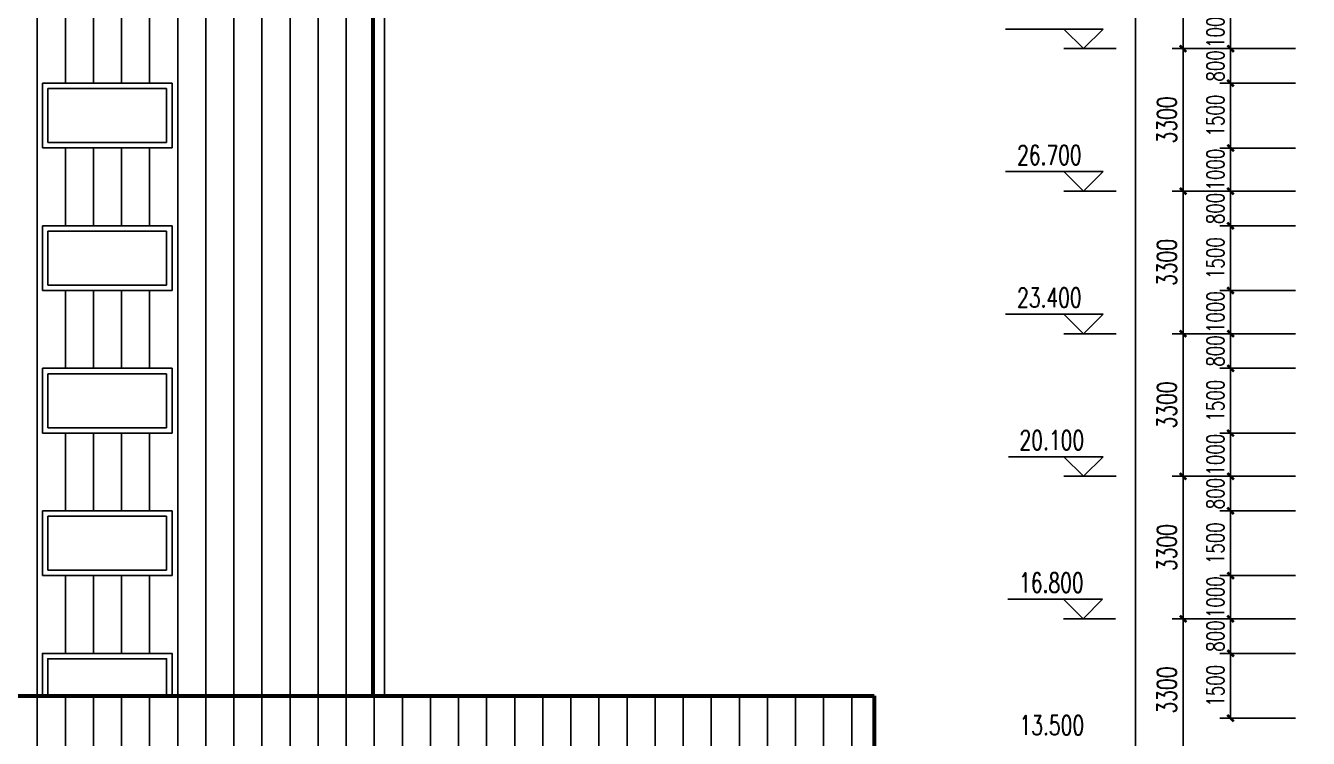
# Model space of a CAD drawing. Extents: x -1 to 1050000, y -900000 to 0.
# Drawn here: x 490481 to 520169, y -131368 to -114868 of the extents above; entities that cross this region are included whole.
import ezdxf

# ---------------------------------------------------------------- set-up
doc = ezdxf.new("R2010")
doc.units = 0
doc.header["$LTSCALE"] = 1000
doc.header["$MEASUREMENT"] = 0
for name, color, linetype in [('3T_GLASS', 5, 'Continuous'), ('DIM_ELEV', 3, 'Continuous'), ('E_CURTWALL', 71, 'Continuous'), ('E_LINE', 7, 'Continuous'), ('E_WINDOW', 4, 'Continuous'), ('PUB_DIM', 3, 'Continuous'), ('PUB_TEXT', 7, 'Continuous')]:
    doc.layers.add(name, color=color, linetype=linetype)
doc.layers.add('outline', color=10, linetype='Continuous', lineweight=60)
doc.styles.add('_TCH_DIM', font='SIMPLEX', dxfattribs={"bigfont": 'GBCBIG'})
doc.styles.add('_TCH_DIM_T3', font='SIMPLEX', dxfattribs={"width": 0.705882, "bigfont": 'GBCBIG'})
doc.dimstyles.new('_TCH_ARCH&&100', dxfattribs={"dimtxt": 297.5, "dimasz": 100, "dimexe": 250, "dimexo": 300, "dimgap": 126.25, "dimtad": 1, "dimdec": 0, "dimzin": 0, "dimdsep": 46, "dimtxsty": '_TCH_DIM_T3', "dimblk": 'ARCHTICK', "dimcen": 0.09, "dimclrt": 7, "dimazin": 2, "dimtfac": 1, "dimtdec": 0, "dimtix": 1, "dimtmove": 2, "dimatfit": 3, "dimfxl": 1, "dimtolj": 1, "dimtzin": 0, "dimarcsym": 0})
pattern_1 = [(90, (0, 0), (-650, 4e-14), [])]

# ---------------------------------------------------------------- blocks, each defined once
blk = doc.blocks.new('$EWDLib$00000533')
for p, q in [((0, 600), (1200, 600)), ((0, 0), (0, 600)), ((1200, 600), (1200, 0)), ((50, 550), (1150, 550)), ((50, 50), (50, 550)), ((1150, 550), (1150, 50)), ((1200, 0), (0, 0)), ((1150, 50), (50, 50))]:
    blk.add_line(p, q)
blk = doc.blocks.new('_ArchTick')
at = {"color": 0, "linetype": 'ByBlock', "const_width": 0.4}
blk.add_lwpolyline([(-0.5, -0.5), (0.5, 0.5)], dxfattribs=at)
blk = doc.blocks.new('*D514')
at = {"layer": 'Defpoints', "color": 0, "transparency": 16777216}
for p in [(518369, -129401), (520169, -129401), (520169, -130901)]:
    blk.add_point(p, dxfattribs=at)
at = {"layer": 'PUB_DIM', "color": 0, "lineweight": -2, "transparency": 16777216}
for p, q in [((519869, -129401), (518119, -129401)), ((519869, -130901), (518119, -130901))]:
    blk.add_line(p, q, dxfattribs=at)
at = {"layer": 'PUB_DIM', "color": 0, "transparency": 16777216}
blk.add_line((518369, -130901), (518369, -129401), dxfattribs=at)
at = {"layer": 'PUB_DIM', "color": 0, "transparency": 16777216, "xscale": 150, "yscale": 150, "zscale": 150}
for p, rotation in [((518369, -129401), 90), ((518369, -130901), 270)]:
    blk.add_blockref('_ArchTick', p, dxfattribs=dict(at, rotation=rotation))
at = {"layer": 'PUB_DIM', "color": 7, "transparency": 16777216, "insert": (518019, -130151), "char_height": 400, "attachment_point": 5, "rotation": 90, "style": '_TCH_DIM_T3'}
blk.add_mtext('\\A1;1500', dxfattribs=at)
blk = doc.blocks.new('*D503')
at = {"layer": 'Defpoints', "color": 0, "transparency": 16777216}
for p in [(518369, -128601), (520169, -128601), (520169, -129401)]:
    blk.add_point(p, dxfattribs=at)
at = {"layer": 'PUB_DIM', "color": 0, "transparency": 16777216}
for p, q in [((518369, -128601), (518369, -128451)), ((518369, -129401), (518369, -128601)), ((518369, -129401), (518369, -129551))]:
    blk.add_line(p, q, dxfattribs=at)
at = {"layer": 'PUB_DIM', "color": 0, "lineweight": -2, "transparency": 16777216}
for p, q in [((519869, -128601), (518119, -128601)), ((519869, -129401), (518119, -129401))]:
    blk.add_line(p, q, dxfattribs=at)
at = {"layer": 'PUB_DIM', "color": 0, "transparency": 16777216, "xscale": 150, "yscale": 150, "zscale": 150}
for p, rotation in [((518369, -128601), 270), ((518369, -129401), 90)]:
    blk.add_blockref('_ArchTick', p, dxfattribs=dict(at, rotation=rotation))
at = {"layer": 'PUB_DIM', "color": 7, "transparency": 16777216, "insert": (518019, -129001), "char_height": 400, "attachment_point": 5, "rotation": 90, "style": '_TCH_DIM_T3'}
blk.add_mtext('\\A1;800', dxfattribs=at)
blk = doc.blocks.new('*D504')
at = {"layer": 'Defpoints', "color": 0, "transparency": 16777216}
for p in [(518369, -127601), (520169, -127601), (520169, -128601)]:
    blk.add_point(p, dxfattribs=at)
at = {"layer": 'PUB_DIM', "color": 0, "lineweight": -2, "transparency": 16777216}
for p, q in [((519869, -127601), (518119, -127601)), ((519869, -128601), (518119, -128601))]:
    blk.add_line(p, q, dxfattribs=at)
at = {"layer": 'PUB_DIM', "color": 0, "transparency": 16777216}
for p, q in [((518369, -127601), (518369, -127451)), ((518369, -128601), (518369, -127601)), ((518369, -128601), (518369, -128751))]:
    blk.add_line(p, q, dxfattribs=at)
at = {"layer": 'PUB_DIM', "color": 0, "transparency": 16777216, "xscale": 150, "yscale": 150, "zscale": 150}
for p, rotation in [((518369, -127601), 270), ((518369, -128601), 90)]:
    blk.add_blockref('_ArchTick', p, dxfattribs=dict(at, rotation=rotation))
at = {"layer": 'PUB_DIM', "color": 7, "transparency": 16777216, "insert": (518019, -128101), "char_height": 400, "attachment_point": 5, "rotation": 90, "style": '_TCH_DIM_T3'}
blk.add_mtext('\\A1;1000', dxfattribs=at)
blk = doc.blocks.new('*D505')
at = {"layer": 'Defpoints', "color": 0, "transparency": 16777216}
for p in [(518369, -126101), (520169, -126101), (520169, -127601)]:
    blk.add_point(p, dxfattribs=at)
at = {"layer": 'PUB_DIM', "color": 0, "lineweight": -2, "transparency": 16777216}
for p, q in [((519869, -126101), (518119, -126101)), ((519869, -127601), (518119, -127601))]:
    blk.add_line(p, q, dxfattribs=at)
at = {"layer": 'PUB_DIM', "color": 0, "transparency": 16777216}
blk.add_line((518369, -127601), (518369, -126101), dxfattribs=at)
at = {"layer": 'PUB_DIM', "color": 0, "transparency": 16777216, "xscale": 150, "yscale": 150, "zscale": 150}
for p, rotation in [((518369, -126101), 90), ((518369, -127601), 270)]:
    blk.add_blockref('_ArchTick', p, dxfattribs=dict(at, rotation=rotation))
at = {"layer": 'PUB_DIM', "color": 7, "transparency": 16777216, "insert": (518019, -126851), "char_height": 400, "attachment_point": 5, "rotation": 90, "style": '_TCH_DIM_T3'}
blk.add_mtext('\\A1;1500', dxfattribs=at)
blk = doc.blocks.new('*D506')
at = {"layer": 'Defpoints', "color": 0, "transparency": 16777216}
for p in [(518369, -125301), (520169, -125301), (520169, -126101)]:
    blk.add_point(p, dxfattribs=at)
at = {"layer": 'PUB_DIM', "color": 0, "transparency": 16777216}
for p, q in [((518369, -125301), (518369, -125151)), ((518369, -126101), (518369, -125301)), ((518369, -126101), (518369, -126251))]:
    blk.add_line(p, q, dxfattribs=at)
at = {"layer": 'PUB_DIM', "color": 0, "lineweight": -2, "transparency": 16777216}
for p, q in [((519869, -125301), (518119, -125301)), ((519869, -126101), (518119, -126101))]:
    blk.add_line(p, q, dxfattribs=at)
at = {"layer": 'PUB_DIM', "color": 0, "transparency": 16777216, "xscale": 150, "yscale": 150, "zscale": 150}
for p, rotation in [((518369, -125301), 270), ((518369, -126101), 90)]:
    blk.add_blockref('_ArchTick', p, dxfattribs=dict(at, rotation=rotation))
at = {"layer": 'PUB_DIM', "color": 7, "transparency": 16777216, "insert": (518019, -125701), "char_height": 400, "attachment_point": 5, "rotation": 90, "style": '_TCH_DIM_T3'}
blk.add_mtext('\\A1;800', dxfattribs=at)
blk = doc.blocks.new('*D507')
at = {"layer": 'Defpoints', "color": 0, "transparency": 16777216}
for p in [(518369, -124301), (520169, -124301), (520169, -125301)]:
    blk.add_point(p, dxfattribs=at)
at = {"layer": 'PUB_DIM', "color": 0, "lineweight": -2, "transparency": 16777216}
for p, q in [((519869, -124301), (518119, -124301)), ((519869, -125301), (518119, -125301))]:
    blk.add_line(p, q, dxfattribs=at)
at = {"layer": 'PUB_DIM', "color": 0, "transparency": 16777216}
for p, q in [((518369, -124301), (518369, -124151)), ((518369, -125301), (518369, -124301)), ((518369, -125301), (518369, -125451))]:
    blk.add_line(p, q, dxfattribs=at)
at = {"layer": 'PUB_DIM', "color": 0, "transparency": 16777216, "xscale": 150, "yscale": 150, "zscale": 150}
for p, rotation in [((518369, -124301), 270), ((518369, -125301), 90)]:
    blk.add_blockref('_ArchTick', p, dxfattribs=dict(at, rotation=rotation))
at = {"layer": 'PUB_DIM', "color": 7, "transparency": 16777216, "insert": (518019, -124801), "char_height": 400, "attachment_point": 5, "rotation": 90, "style": '_TCH_DIM_T3'}
blk.add_mtext('\\A1;1000', dxfattribs=at)
blk = doc.blocks.new('*D508')
at = {"layer": 'Defpoints', "color": 0, "transparency": 16777216}
for p in [(518369, -122801), (520169, -122801), (520169, -124301)]:
    blk.add_point(p, dxfattribs=at)
at = {"layer": 'PUB_DIM', "color": 0, "lineweight": -2, "transparency": 16777216}
for p, q in [((519869, -122801), (518119, -122801)), ((519869, -124301), (518119, -124301))]:
    blk.add_line(p, q, dxfattribs=at)
at = {"layer": 'PUB_DIM', "color": 0, "transparency": 16777216}
blk.add_line((518369, -124301), (518369, -122801), dxfattribs=at)
at = {"layer": 'PUB_DIM', "color": 0, "transparency": 16777216, "xscale": 150, "yscale": 150, "zscale": 150}
for p, rotation in [((518369, -122801), 90), ((518369, -124301), 270)]:
    blk.add_blockref('_ArchTick', p, dxfattribs=dict(at, rotation=rotation))
at = {"layer": 'PUB_DIM', "color": 7, "transparency": 16777216, "insert": (518019, -123551), "char_height": 400, "attachment_point": 5, "rotation": 90, "style": '_TCH_DIM_T3'}
blk.add_mtext('\\A1;1500', dxfattribs=at)
blk = doc.blocks.new('*D509')
at = {"layer": 'Defpoints', "color": 0, "transparency": 16777216}
for p in [(518369, -122001), (520169, -122001), (520169, -122801)]:
    blk.add_point(p, dxfattribs=at)
at = {"layer": 'PUB_DIM', "color": 0, "lineweight": -2, "transparency": 16777216}
for p, q in [((519869, -122001), (518119, -122001)), ((519869, -122801), (518119, -122801))]:
    blk.add_line(p, q, dxfattribs=at)
at = {"layer": 'PUB_DIM', "color": 0, "transparency": 16777216}
for p, q in [((518369, -122001), (518369, -121851)), ((518369, -122801), (518369, -122001)), ((518369, -122801), (518369, -122951))]:
    blk.add_line(p, q, dxfattribs=at)
at = {"layer": 'PUB_DIM', "color": 0, "transparency": 16777216, "xscale": 150, "yscale": 150, "zscale": 150}
for p, rotation in [((518369, -122001), 270), ((518369, -122801), 90)]:
    blk.add_blockref('_ArchTick', p, dxfattribs=dict(at, rotation=rotation))
at = {"layer": 'PUB_DIM', "color": 7, "transparency": 16777216, "insert": (518019, -122401), "char_height": 400, "attachment_point": 5, "rotation": 90, "style": '_TCH_DIM_T3'}
blk.add_mtext('\\A1;800', dxfattribs=at)
blk = doc.blocks.new('*D510')
at = {"layer": 'Defpoints', "color": 0, "transparency": 16777216}
for p in [(518369, -121001), (520169, -121001), (520169, -122001)]:
    blk.add_point(p, dxfattribs=at)
at = {"layer": 'PUB_DIM', "color": 0, "lineweight": -2, "transparency": 16777216}
for p, q in [((519869, -121001), (518119, -121001)), ((519869, -122001), (518119, -122001))]:
    blk.add_line(p, q, dxfattribs=at)
at = {"layer": 'PUB_DIM', "color": 0, "transparency": 16777216}
for p, q in [((518369, -121001), (518369, -120851)), ((518369, -122001), (518369, -121001)), ((518369, -122001), (518369, -122151))]:
    blk.add_line(p, q, dxfattribs=at)
at = {"layer": 'PUB_DIM', "color": 0, "transparency": 16777216, "xscale": 150, "yscale": 150, "zscale": 150}
for p, rotation in [((518369, -121001), 270), ((518369, -122001), 90)]:
    blk.add_blockref('_ArchTick', p, dxfattribs=dict(at, rotation=rotation))
at = {"layer": 'PUB_DIM', "color": 7, "transparency": 16777216, "insert": (518019, -121501), "char_height": 400, "attachment_point": 5, "rotation": 90, "style": '_TCH_DIM_T3'}
blk.add_mtext('\\A1;1000', dxfattribs=at)
blk = doc.blocks.new('*D559')
at = {"layer": 'Defpoints', "color": 0, "transparency": 16777216}
for p in [(518369, -119501), (520169, -119501), (520169, -121001)]:
    blk.add_point(p, dxfattribs=at)
at = {"layer": 'PUB_DIM', "color": 0, "lineweight": -2, "transparency": 16777216}
for p, q in [((519869, -119501), (518119, -119501)), ((519869, -121001), (518119, -121001))]:
    blk.add_line(p, q, dxfattribs=at)
at = {"layer": 'PUB_DIM', "color": 0, "transparency": 16777216}
blk.add_line((518369, -121001), (518369, -119501), dxfattribs=at)
at = {"layer": 'PUB_DIM', "color": 0, "transparency": 16777216, "xscale": 150, "yscale": 150, "zscale": 150}
for p, rotation in [((518369, -119501), 90), ((518369, -121001), 270)]:
    blk.add_blockref('_ArchTick', p, dxfattribs=dict(at, rotation=rotation))
at = {"layer": 'PUB_DIM', "color": 7, "transparency": 16777216, "insert": (518019, -120251), "char_height": 400, "attachment_point": 5, "rotation": 90, "style": '_TCH_DIM_T3'}
blk.add_mtext('\\A1;1500', dxfattribs=at)
blk = doc.blocks.new('*D560')
at = {"layer": 'Defpoints', "color": 0, "transparency": 16777216}
for p in [(518369, -118701), (520169, -118701), (520169, -119501)]:
    blk.add_point(p, dxfattribs=at)
at = {"layer": 'PUB_DIM', "color": 0, "lineweight": -2, "transparency": 16777216}
for p, q in [((519869, -118701), (518119, -118701)), ((519869, -119501), (518119, -119501))]:
    blk.add_line(p, q, dxfattribs=at)
at = {"layer": 'PUB_DIM', "color": 0, "transparency": 16777216}
for p, q in [((518369, -118701), (518369, -118551)), ((518369, -119501), (518369, -118701)), ((518369, -119501), (518369, -119651))]:
    blk.add_line(p, q, dxfattribs=at)
at = {"layer": 'PUB_DIM', "color": 0, "transparency": 16777216, "xscale": 150, "yscale": 150, "zscale": 150}
for p, rotation in [((518369, -118701), 270), ((518369, -119501), 90)]:
    blk.add_blockref('_ArchTick', p, dxfattribs=dict(at, rotation=rotation))
at = {"layer": 'PUB_DIM', "color": 7, "transparency": 16777216, "insert": (518019, -119101), "char_height": 400, "attachment_point": 5, "rotation": 90, "style": '_TCH_DIM_T3'}
blk.add_mtext('\\A1;800', dxfattribs=at)
blk = doc.blocks.new('*D561')
at = {"layer": 'Defpoints', "color": 0, "transparency": 16777216}
for p in [(518369, -117701), (520169, -117701), (520169, -118701)]:
    blk.add_point(p, dxfattribs=at)
at = {"layer": 'PUB_DIM', "color": 0, "transparency": 16777216}
for p, q in [((518369, -117701), (518369, -117551)), ((518369, -118701), (518369, -117701)), ((518369, -118701), (518369, -118851))]:
    blk.add_line(p, q, dxfattribs=at)
at = {"layer": 'PUB_DIM', "color": 0, "lineweight": -2, "transparency": 16777216}
for p, q in [((519869, -117701), (518119, -117701)), ((519869, -118701), (518119, -118701))]:
    blk.add_line(p, q, dxfattribs=at)
at = {"layer": 'PUB_DIM', "color": 0, "transparency": 16777216, "xscale": 150, "yscale": 150, "zscale": 150}
for p, rotation in [((518369, -117701), 270), ((518369, -118701), 90)]:
    blk.add_blockref('_ArchTick', p, dxfattribs=dict(at, rotation=rotation))
at = {"layer": 'PUB_DIM', "color": 7, "transparency": 16777216, "insert": (518019, -118201), "char_height": 400, "attachment_point": 5, "rotation": 90, "style": '_TCH_DIM_T3'}
blk.add_mtext('\\A1;1000', dxfattribs=at)
blk = doc.blocks.new('*D562')
at = {"layer": 'Defpoints', "color": 0, "transparency": 16777216}
for p in [(518369, -116201), (520169, -116201), (520169, -117701)]:
    blk.add_point(p, dxfattribs=at)
at = {"layer": 'PUB_DIM', "color": 0, "lineweight": -2, "transparency": 16777216}
for p, q in [((519869, -116201), (518119, -116201)), ((519869, -117701), (518119, -117701))]:
    blk.add_line(p, q, dxfattribs=at)
at = {"layer": 'PUB_DIM', "color": 0, "transparency": 16777216}
blk.add_line((518369, -117701), (518369, -116201), dxfattribs=at)
at = {"layer": 'PUB_DIM', "color": 0, "transparency": 16777216, "xscale": 150, "yscale": 150, "zscale": 150}
for p, rotation in [((518369, -116201), 90), ((518369, -117701), 270)]:
    blk.add_blockref('_ArchTick', p, dxfattribs=dict(at, rotation=rotation))
at = {"layer": 'PUB_DIM', "color": 7, "transparency": 16777216, "insert": (518019, -116951), "char_height": 400, "attachment_point": 5, "rotation": 90, "style": '_TCH_DIM_T3'}
blk.add_mtext('\\A1;1500', dxfattribs=at)
blk = doc.blocks.new('*D563')
at = {"layer": 'Defpoints', "color": 0, "transparency": 16777216}
for p in [(518369, -115401), (520169, -115401), (520169, -116201)]:
    blk.add_point(p, dxfattribs=at)
at = {"layer": 'PUB_DIM', "color": 0, "lineweight": -2, "transparency": 16777216}
for p, q in [((519869, -115401), (518119, -115401)), ((519869, -116201), (518119, -116201))]:
    blk.add_line(p, q, dxfattribs=at)
at = {"layer": 'PUB_DIM', "color": 0, "transparency": 16777216}
for p, q in [((518369, -115401), (518369, -115251)), ((518369, -116201), (518369, -115401)), ((518369, -116201), (518369, -116351))]:
    blk.add_line(p, q, dxfattribs=at)
at = {"layer": 'PUB_DIM', "color": 0, "transparency": 16777216, "xscale": 150, "yscale": 150, "zscale": 150}
for p, rotation in [((518369, -115401), 270), ((518369, -116201), 90)]:
    blk.add_blockref('_ArchTick', p, dxfattribs=dict(at, rotation=rotation))
at = {"layer": 'PUB_DIM', "color": 7, "transparency": 16777216, "insert": (518019, -115801), "char_height": 400, "attachment_point": 5, "rotation": 90, "style": '_TCH_DIM_T3'}
blk.add_mtext('\\A1;800', dxfattribs=at)
blk = doc.blocks.new('*D564')
at = {"layer": 'Defpoints', "color": 0, "transparency": 16777216}
for p in [(518369, -114401), (520169, -114401), (520169, -115401)]:
    blk.add_point(p, dxfattribs=at)
at = {"layer": 'PUB_DIM', "color": 0, "transparency": 16777216}
for p, q in [((518369, -114401), (518369, -114251)), ((518369, -115401), (518369, -114401)), ((518369, -115401), (518369, -115551))]:
    blk.add_line(p, q, dxfattribs=at)
at = {"layer": 'PUB_DIM', "color": 0, "lineweight": -2, "transparency": 16777216}
for p, q in [((519869, -114401), (518119, -114401)), ((519869, -115401), (518119, -115401))]:
    blk.add_line(p, q, dxfattribs=at)
at = {"layer": 'PUB_DIM', "color": 0, "transparency": 16777216, "xscale": 150, "yscale": 150, "zscale": 150}
for p, rotation in [((518369, -114401), 270), ((518369, -115401), 90)]:
    blk.add_blockref('_ArchTick', p, dxfattribs=dict(at, rotation=rotation))
at = {"layer": 'PUB_DIM', "color": 7, "transparency": 16777216, "insert": (518019, -114901), "char_height": 400, "attachment_point": 5, "rotation": 90, "style": '_TCH_DIM_T3'}
blk.add_mtext('\\A1;1000', dxfattribs=at)
blk = doc.blocks.new('*D526')
at = {"layer": 'Defpoints', "color": 0, "transparency": 16777216}
for p in [(517269, -112101), (519769, -112101), (519769, -115401)]:
    blk.add_point(p, dxfattribs=at)
at = {"layer": 'PUB_DIM', "color": 0, "lineweight": -2, "transparency": 16777216}
for p, q in [((519469, -112101), (517019, -112101)), ((519469, -115401), (517019, -115401))]:
    blk.add_line(p, q, dxfattribs=at)
at = {"layer": 'PUB_DIM', "color": 0, "transparency": 16777216}
blk.add_line((517269, -115401), (517269, -112101), dxfattribs=at)
at = {"layer": 'PUB_DIM', "color": 0, "transparency": 16777216, "xscale": 150, "yscale": 150, "zscale": 150}
for p, rotation in [((517269, -112101), 90), ((517269, -115401), 270)]:
    blk.add_blockref('_ArchTick', p, dxfattribs=dict(at, rotation=rotation))
at = {"layer": 'PUB_DIM', "color": 7, "transparency": 16777216, "insert": (516894, -113751), "char_height": 450, "attachment_point": 5, "rotation": 90, "style": '_TCH_DIM_T3'}
blk.add_mtext('\\A1;3300', dxfattribs=at)
blk = doc.blocks.new('*D527')
at = {"layer": 'Defpoints', "color": 0, "transparency": 16777216}
for p in [(517269, -115401), (519769, -115401), (519769, -118701)]:
    blk.add_point(p, dxfattribs=at)
at = {"layer": 'PUB_DIM', "color": 0, "lineweight": -2, "transparency": 16777216}
for p, q in [((519469, -115401), (517019, -115401)), ((519469, -118701), (517019, -118701))]:
    blk.add_line(p, q, dxfattribs=at)
at = {"layer": 'PUB_DIM', "color": 0, "transparency": 16777216}
blk.add_line((517269, -118701), (517269, -115401), dxfattribs=at)
at = {"layer": 'PUB_DIM', "color": 0, "transparency": 16777216, "xscale": 150, "yscale": 150, "zscale": 150}
for p, rotation in [((517269, -115401), 90), ((517269, -118701), 270)]:
    blk.add_blockref('_ArchTick', p, dxfattribs=dict(at, rotation=rotation))
at = {"layer": 'PUB_DIM', "color": 7, "transparency": 16777216, "insert": (516894, -117051), "char_height": 450, "attachment_point": 5, "rotation": 90, "style": '_TCH_DIM_T3'}
blk.add_mtext('\\A1;3300', dxfattribs=at)
blk = doc.blocks.new('*D528')
at = {"layer": 'Defpoints', "color": 0, "transparency": 16777216}
for p in [(517269, -118701), (519769, -118701), (519769, -122001)]:
    blk.add_point(p, dxfattribs=at)
at = {"layer": 'PUB_DIM', "color": 0, "lineweight": -2, "transparency": 16777216}
for p, q in [((519469, -118701), (517019, -118701)), ((519469, -122001), (517019, -122001))]:
    blk.add_line(p, q, dxfattribs=at)
at = {"layer": 'PUB_DIM', "color": 0, "transparency": 16777216}
blk.add_line((517269, -122001), (517269, -118701), dxfattribs=at)
at = {"layer": 'PUB_DIM', "color": 0, "transparency": 16777216, "xscale": 150, "yscale": 150, "zscale": 150}
for p, rotation in [((517269, -118701), 90), ((517269, -122001), 270)]:
    blk.add_blockref('_ArchTick', p, dxfattribs=dict(at, rotation=rotation))
at = {"layer": 'PUB_DIM', "color": 7, "transparency": 16777216, "insert": (516894, -120351), "char_height": 450, "attachment_point": 5, "rotation": 90, "style": '_TCH_DIM_T3'}
blk.add_mtext('\\A1;3300', dxfattribs=at)
blk = doc.blocks.new('*D529')
at = {"layer": 'Defpoints', "color": 0, "transparency": 16777216}
for p in [(517269, -122001), (519769, -122001), (519769, -125301)]:
    blk.add_point(p, dxfattribs=at)
at = {"layer": 'PUB_DIM', "color": 0, "lineweight": -2, "transparency": 16777216}
for p, q in [((519469, -122001), (517019, -122001)), ((519469, -125301), (517019, -125301))]:
    blk.add_line(p, q, dxfattribs=at)
at = {"layer": 'PUB_DIM', "color": 0, "transparency": 16777216}
blk.add_line((517269, -125301), (517269, -122001), dxfattribs=at)
at = {"layer": 'PUB_DIM', "color": 0, "transparency": 16777216, "xscale": 150, "yscale": 150, "zscale": 150}
for p, rotation in [((517269, -122001), 90), ((517269, -125301), 270)]:
    blk.add_blockref('_ArchTick', p, dxfattribs=dict(at, rotation=rotation))
at = {"layer": 'PUB_DIM', "color": 7, "transparency": 16777216, "insert": (516894, -123651), "char_height": 450, "attachment_point": 5, "rotation": 90, "style": '_TCH_DIM_T3'}
blk.add_mtext('\\A1;3300', dxfattribs=at)
blk = doc.blocks.new('*D530')
at = {"layer": 'Defpoints', "color": 0, "transparency": 16777216}
for p in [(517269, -125301), (519769, -125301), (519769, -128601)]:
    blk.add_point(p, dxfattribs=at)
at = {"layer": 'PUB_DIM', "color": 0, "lineweight": -2, "transparency": 16777216}
for p, q in [((519469, -125301), (517019, -125301)), ((519469, -128601), (517019, -128601))]:
    blk.add_line(p, q, dxfattribs=at)
at = {"layer": 'PUB_DIM', "color": 0, "transparency": 16777216}
blk.add_line((517269, -128601), (517269, -125301), dxfattribs=at)
at = {"layer": 'PUB_DIM', "color": 0, "transparency": 16777216, "xscale": 150, "yscale": 150, "zscale": 150}
for p, rotation in [((517269, -125301), 90), ((517269, -128601), 270)]:
    blk.add_blockref('_ArchTick', p, dxfattribs=dict(at, rotation=rotation))
at = {"layer": 'PUB_DIM', "color": 7, "transparency": 16777216, "insert": (516894, -126951), "char_height": 450, "attachment_point": 5, "rotation": 90, "style": '_TCH_DIM_T3'}
blk.add_mtext('\\A1;3300', dxfattribs=at)
blk = doc.blocks.new('*D579')
at = {"layer": 'Defpoints', "color": 0, "transparency": 16777216}
for p in [(517269, -128601), (519769, -128601), (519769, -131901)]:
    blk.add_point(p, dxfattribs=at)
at = {"layer": 'PUB_DIM', "color": 0, "lineweight": -2, "transparency": 16777216}
for p, q in [((519469, -128601), (517019, -128601)), ((519469, -131901), (517019, -131901))]:
    blk.add_line(p, q, dxfattribs=at)
at = {"layer": 'PUB_DIM', "color": 0, "transparency": 16777216}
blk.add_line((517269, -131901), (517269, -128601), dxfattribs=at)
at = {"layer": 'PUB_DIM', "color": 0, "transparency": 16777216, "xscale": 150, "yscale": 150, "zscale": 150}
for p, rotation in [((517269, -128601), 90), ((517269, -131901), 270)]:
    blk.add_blockref('_ArchTick', p, dxfattribs=dict(at, rotation=rotation))
at = {"layer": 'PUB_DIM', "color": 7, "transparency": 16777216, "insert": (516894, -130251), "char_height": 450, "attachment_point": 5, "rotation": 90, "style": '_TCH_DIM_T3'}
blk.add_mtext('\\A1;3300', dxfattribs=at)
blk = doc.blocks.new('*D585')
at = {"layer": 'Defpoints', "color": 0, "transparency": 16777216}
for p in [(516169, -74601), (519369, -74601), (519369, -145851)]:
    blk.add_point(p, dxfattribs=at)
at = {"layer": 'PUB_DIM', "color": 0, "lineweight": -2, "transparency": 16777216}
for p, q in [((519069, -74601), (515919, -74601)), ((519069, -145851), (515919, -145851))]:
    blk.add_line(p, q, dxfattribs=at)
at = {"layer": 'PUB_DIM', "color": 0, "transparency": 16777216}
blk.add_line((516169, -145851), (516169, -74601), dxfattribs=at)
at = {"layer": 'PUB_DIM', "color": 0, "transparency": 16777216, "xscale": 150, "yscale": 150, "zscale": 150}
for p, rotation in [((516169, -74601), 90), ((516169, -145851), 270)]:
    blk.add_blockref('_ArchTick', p, dxfattribs=dict(at, rotation=rotation))
at = {"layer": 'PUB_DIM', "color": 7, "transparency": 16777216, "insert": (515794, -110226), "char_height": 450, "attachment_point": 5, "rotation": 90, "style": '_TCH_DIM_T3'}
blk.add_mtext('\\A1;71250', dxfattribs=at)

msp = doc.modelspace()

# ---------------------------------------------------------------- hatches: boundary and pattern name
at = {"layer": '3T_GLASS'}
h = msp.add_hatch(dxfattribs=at)
h.set_pattern_fill('_USER', color=5, scale=650, angle=90, pattern_type=0)
h.set_pattern_definition(pattern_1)
h.paths.add_polyline_path([(498518.13, -77580.85), (490093.13, -77580.85), (490093.13, -130380.85), (490868.13, -130380.85), (490868.13, -129400.85), (493868.13, -129400.85), (493868.13, -130380.85), (498518.13, -130380.85)])
h.paths.add_polyline_path([(493868.13, -88000.85), (490868.13, -88000.85), (490868.13, -86500.85), (493868.13, -86500.85)], flags=16)
h.paths.add_polyline_path([(493743.13, -87875.85), (490993.13, -87875.85), (490993.13, -86625.85), (493743.13, -86625.85)], flags=0)
h.paths.add_polyline_path([(493868.13, -89800.85), (493868.13, -91300.85), (490868.13, -91300.85), (490868.13, -89800.85)], flags=16)
h.paths.add_polyline_path([(493743.13, -89925.85), (493743.13, -91175.85), (490993.13, -91175.85), (490993.13, -89925.85)], flags=0)
h.paths.add_polyline_path([(493868.13, -84700.85), (490868.13, -84700.85), (490868.13, -83200.85), (493868.13, -83200.85)], flags=16)
h.paths.add_polyline_path([(493743.13, -84575.85), (490993.13, -84575.85), (490993.13, -83325.85), (493743.13, -83325.85)], flags=0)
h.paths.add_polyline_path([(493868.13, -93100.85), (493868.13, -94600.85), (490868.13, -94600.85), (490868.13, -93100.85)], flags=16)
h.paths.add_polyline_path([(493743.13, -93225.85), (493743.13, -94475.85), (490993.13, -94475.85), (490993.13, -93225.85)], flags=0)
h.paths.add_polyline_path([(493868.13, -81400.85), (490868.13, -81400.85), (490868.13, -79900.85), (493868.13, -79900.85)], flags=16)
h.paths.add_polyline_path([(493743.13, -81275.85), (490993.13, -81275.85), (490993.13, -80025.85), (493743.13, -80025.85)], flags=0)
h.paths.add_polyline_path([(493868.13, -96400.85), (493868.13, -97900.85), (490868.13, -97900.85), (490868.13, -96400.85)], flags=16)
h.paths.add_polyline_path([(493743.13, -96525.85), (493743.13, -97775.85), (490993.13, -97775.85), (490993.13, -96525.85)], flags=0)
h.paths.add_polyline_path([(493868.13, -99700.85), (493868.13, -101200.85), (490868.13, -101200.85), (490868.13, -99700.85)], flags=16)
h.paths.add_polyline_path([(493743.13, -99825.85), (493743.13, -101075.85), (490993.13, -101075.85), (490993.13, -99825.85)], flags=0)
h.paths.add_polyline_path([(493868.13, -103000.85), (493868.13, -104500.85), (490868.13, -104500.85), (490868.13, -103000.85)], flags=16)
h.paths.add_polyline_path([(493743.13, -103125.85), (493743.13, -104375.85), (490993.13, -104375.85), (490993.13, -103125.85)], flags=0)
h.paths.add_polyline_path([(493868.13, -106300.85), (493868.13, -107800.85), (490868.13, -107800.85), (490868.13, -106300.85)], flags=16)
h.paths.add_polyline_path([(493743.13, -106425.85), (493743.13, -107675.85), (490993.13, -107675.85), (490993.13, -106425.85)], flags=0)
h.paths.add_polyline_path([(493868.13, -109600.85), (493868.13, -111100.85), (490868.13, -111100.85), (490868.13, -109600.85)], flags=16)
h.paths.add_polyline_path([(493743.13, -109725.85), (493743.13, -110975.85), (490993.13, -110975.85), (490993.13, -109725.85)], flags=0)
h.paths.add_polyline_path([(493868.13, -112900.85), (493868.13, -114400.85), (490868.13, -114400.85), (490868.13, -112900.85)], flags=16)
h.paths.add_polyline_path([(493743.13, -113025.85), (493743.13, -114275.85), (490993.13, -114275.85), (490993.13, -113025.85)], flags=0)
h.paths.add_polyline_path([(493868.13, -116200.85), (493868.13, -117700.85), (490868.13, -117700.85), (490868.13, -116200.85)], flags=16)
h.paths.add_polyline_path([(493743.13, -116325.85), (493743.13, -117575.85), (490993.13, -117575.85), (490993.13, -116325.85)], flags=0)
h.paths.add_polyline_path([(493868.13, -119500.85), (493868.13, -121000.85), (490868.13, -121000.85), (490868.13, -119500.85)], flags=16)
h.paths.add_polyline_path([(493743.13, -119625.85), (493743.13, -120875.85), (490993.13, -120875.85), (490993.13, -119625.85)], flags=0)
h.paths.add_polyline_path([(493868.13, -122800.85), (493868.13, -124300.85), (490868.13, -124300.85), (490868.13, -122800.85)], flags=16)
h.paths.add_polyline_path([(493743.13, -122925.85), (493743.13, -124175.85), (490993.13, -124175.85), (490993.13, -122925.85)], flags=0)
h.paths.add_polyline_path([(493868.13, -126100.85), (493868.13, -127600.85), (490868.13, -127600.85), (490868.13, -126100.85)], flags=16)
h.paths.add_polyline_path([(493743.13, -126225.85), (493743.13, -127475.85), (490993.13, -127475.85), (490993.13, -126225.85)], flags=0)
h = msp.add_hatch(dxfattribs=at)
h.set_pattern_fill('_USER', color=5, scale=650, angle=90, pattern_type=0)
h.set_pattern_definition(pattern_1)
h.paths.add_polyline_path([(472568.13, -142980.85), (474968.13, -142980.85), (474968.13, -145380.85), (477918.13, -145380.85), (477918.13, -143280.85), (479718.13, -143280.85), (479718.13, -145380.85), (502718.13, -145380.85), (502718.13, -142980.85), (503918.13, -142980.85), (503918.13, -145380.85), (510118.13, -145380.85), (510118.13, -140880.85), (510118.13, -130380.85), (498788.13, -130380.85), (437418.13, -130380.85), (437418.13, -140880.85), (437418.13, -145380.85), (443618.13, -145380.85), (443618.13, -142980.85), (444818.13, -142980.85), (444818.13, -145380.85), (472568.13, -145380.85)])
h.paths.add_polyline_path([(473068.13, -135380.85), (473068.13, -133880.85), (474568.13, -133880.85), (474568.13, -135380.85)], flags=16)
h.paths.add_polyline_path([(473068.13, -138380.85), (474568.13, -138380.85), (474568.13, -139880.85), (473068.13, -139880.85)], flags=16)
h.paths.add_polyline_path([(469918.13, -135380.85), (467518.13, -135380.85), (467518.13, -133880.85), (469918.13, -133880.85)], flags=16)
h.paths.add_polyline_path([(469878.13, -135364.18), (467558.13, -135364.18), (467558.13, -133897.51), (469878.13, -133897.51)], flags=0)
h.paths.add_polyline_path([(469918.13, -138380.85), (469918.13, -139880.85), (467518.13, -139880.85), (467518.13, -138380.85)], flags=16)
h.paths.add_polyline_path([(469878.13, -138397.51), (469878.13, -139864.18), (467558.13, -139864.18), (467558.13, -138397.51)], flags=0)
h.paths.add_polyline_path([(468768.13, -135347.63), (468768.13, -133963.02), (469778.13, -133963.02), (469778.13, -135347.63)], flags=0)
h.paths.add_polyline_path([(469778.13, -139847.63), (468768.13, -139847.63), (468768.13, -138463.02), (469778.13, -138463.02)], flags=0)
h.paths.add_polyline_path([(468668.13, -135297.51), (467658.13, -135297.51), (467658.13, -133964.18), (468668.13, -133964.18)], flags=0)
h.paths.add_polyline_path([(468668.13, -138464.18), (468668.13, -139797.51), (467658.13, -139797.51), (467658.13, -138464.18)], flags=0)
h.paths.add_polyline_path([(477618.13, -135380.85), (477618.13, -133880.85), (480018.13, -133880.85), (480018.13, -135380.85)], flags=16)
h.paths.add_polyline_path([(477618.13, -138380.85), (480018.13, -138380.85), (480018.13, -139880.85), (477618.13, -139880.85)], flags=16)
h.paths.add_polyline_path([(477658.13, -135364.18), (477658.13, -133897.51), (479978.13, -133897.51), (479978.13, -135364.18)], flags=0)
h.paths.add_polyline_path([(477658.13, -138397.51), (479978.13, -138397.51), (479978.13, -139864.18), (477658.13, -139864.18)], flags=0)
h.paths.add_polyline_path([(477759.45, -135347.63), (477759.45, -135297.51), (477758.13, -135297.51), (477758.13, -133963.02), (478768.13, -133963.02), (478768.13, -135347.63)], flags=0)
h.paths.add_polyline_path([(478768.13, -138463.02), (478768.13, -139847.63), (477759.45, -139847.63), (477759.45, -139797.51), (477758.13, -139797.51), (477758.13, -138463.02)], flags=0)
h.paths.add_polyline_path([(478868.13, -135297.51), (478868.13, -133964.18), (479878.13, -133964.18), (479878.13, -135297.51)], flags=0)
h.paths.add_polyline_path([(478868.13, -138464.18), (479878.13, -138464.18), (479878.13, -139797.51), (478868.13, -139797.51)], flags=0)
h.paths.add_polyline_path([(462918.13, -135380.85), (460518.13, -135380.85), (460518.13, -133880.85), (462918.13, -133880.85)], flags=16)
h.paths.add_polyline_path([(462870.19, -135347.42), (460566.06, -135347.42), (460566.06, -133914.27), (462870.19, -133914.27)], flags=0)
h.paths.add_polyline_path([(462918.13, -138380.85), (462918.13, -139880.85), (460518.13, -139880.85), (460518.13, -138380.85)], flags=16)
h.paths.add_polyline_path([(462870.19, -138414.27), (462870.19, -139847.42), (460566.06, -139847.42), (460566.06, -138414.27)], flags=0)
h.paths.add_polyline_path([(462869.93, -134880.48), (461742.09, -134880.48), (461742.09, -135347.06), (461694.16, -135347.06), (461694.16, -134880.48), (460566.32, -134880.48), (460566.32, -134863.77), (461694.16, -134863.77), (461694.16, -134384.93), (460566.32, -134384.93), (460566.32, -134368.22), (461694.16, -134368.22), (461694.16, -133914.45), (461742.09, -133914.45), (461742.09, -134368.22), (462869.93, -134368.22), (462869.93, -134384.93), (461742.09, -134384.93), (461742.09, -134863.77), (462869.93, -134863.77)], flags=0)
h.paths.add_polyline_path([(462869.93, -138868.22), (462869.93, -138884.93), (461742.09, -138884.93), (461742.09, -139363.77), (462869.93, -139363.77), (462869.93, -139380.48), (461742.09, -139380.48), (461742.09, -139847.06), (461694.16, -139847.06), (461694.16, -139380.48), (460566.32, -139380.48), (460566.32, -139363.77), (461694.16, -139363.77), (461694.16, -138884.93), (460566.32, -138884.93), (460566.32, -138868.22), (461694.16, -138868.22), (461694.16, -138414.45), (461742.09, -138414.45), (461742.09, -138868.22)], flags=0)
h.paths.add_polyline_path([(482118.13, -138080.85), (482918.13, -138080.85), (482918.13, -138880.85), (482118.13, -138880.85)], flags=16)
h.paths.add_polyline_path([(482171.46, -138134.18), (482864.79, -138134.18), (482864.79, -138827.51), (482171.46, -138827.51)], flags=0)
h.paths.add_polyline_path([(482118.13, -134380.85), (482118.13, -133580.85), (482918.13, -133580.85), (482918.13, -134380.85)], flags=16)
h.paths.add_polyline_path([(482171.46, -134327.51), (482171.46, -133634.18), (482864.79, -133634.18), (482864.79, -134327.51)], flags=0)
h.paths.add_polyline_path([(462918.13, -142880.85), (462918.13, -144380.85), (460518.13, -144380.85), (460518.13, -142880.85)], flags=16)
h.paths.add_polyline_path([(462870.19, -142914.27), (462870.19, -144347.42), (460566.06, -144347.42), (460566.06, -142914.27)], flags=0)
h.paths.add_polyline_path([(462869.93, -143368.22), (462869.93, -143384.93), (461742.09, -143384.93), (461742.09, -143863.77), (462869.93, -143863.77), (462869.93, -143880.48), (461742.09, -143880.48), (461742.09, -144347.06), (461694.16, -144347.06), (461694.16, -143880.48), (460566.32, -143880.48), (460566.32, -143863.77), (461694.16, -143863.77), (461694.16, -143384.93), (460566.32, -143384.93), (460566.32, -143368.22), (461694.16, -143368.22), (461694.16, -142914.45), (461742.09, -142914.45), (461742.09, -143368.22)], flags=0)
h.paths.add_polyline_path([(482118.13, -142580.85), (482918.13, -142580.85), (482918.13, -143380.85), (482118.13, -143380.85)], flags=16)
h.paths.add_polyline_path([(482171.46, -142634.18), (482864.79, -142634.18), (482864.79, -143327.51), (482171.46, -143327.51)], flags=0)
h.paths.add_polyline_path([(456318.13, -135380.85), (453918.13, -135380.85), (453918.13, -133880.85), (456318.13, -133880.85)], flags=16)
h.paths.add_polyline_path([(456270.19, -135347.42), (453966.06, -135347.42), (453966.06, -133914.27), (456270.19, -133914.27)], flags=0)
h.paths.add_polyline_path([(456318.13, -138380.85), (456318.13, -139880.85), (453918.13, -139880.85), (453918.13, -138380.85)], flags=16)
h.paths.add_polyline_path([(456270.19, -138414.27), (456270.19, -139847.42), (453966.06, -139847.42), (453966.06, -138414.27)], flags=0)
h.paths.add_polyline_path([(456269.93, -134880.48), (455142.09, -134880.48), (455142.09, -135347.06), (455094.16, -135347.06), (455094.16, -134880.48), (453966.32, -134880.48), (453966.32, -134863.77), (455094.16, -134863.77), (455094.16, -134384.93), (453966.32, -134384.93), (453966.32, -134368.22), (455094.16, -134368.22), (455094.16, -133914.45), (455142.09, -133914.45), (455142.09, -134368.22), (456269.93, -134368.22), (456269.93, -134384.93), (455142.09, -134384.93), (455142.09, -134863.77), (456269.93, -134863.77)], flags=0)
h.paths.add_polyline_path([(456269.93, -138868.22), (456269.93, -138884.93), (455142.09, -138884.93), (455142.09, -139363.77), (456269.93, -139363.77), (456269.93, -139380.48), (455142.09, -139380.48), (455142.09, -139847.06), (455094.16, -139847.06), (455094.16, -139380.48), (453966.32, -139380.48), (453966.32, -139363.77), (455094.16, -139363.77), (455094.16, -138884.93), (453966.32, -138884.93), (453966.32, -138868.22), (455094.16, -138868.22), (455094.16, -138414.45), (455142.09, -138414.45), (455142.09, -138868.22)], flags=0)
h.paths.add_polyline_path([(456318.13, -142880.85), (456318.13, -144380.85), (453918.13, -144380.85), (453918.13, -142880.85)], flags=16)
h.paths.add_polyline_path([(456270.19, -142914.27), (456270.19, -144347.42), (453966.06, -144347.42), (453966.06, -142914.27)], flags=0)
h.paths.add_polyline_path([(456269.93, -143368.22), (456269.93, -143384.93), (455142.09, -143384.93), (455142.09, -143863.77), (456269.93, -143863.77), (456269.93, -143880.48), (455142.09, -143880.48), (455142.09, -144347.06), (455094.16, -144347.06), (455094.16, -143880.48), (453966.32, -143880.48), (453966.32, -143863.77), (455094.16, -143863.77), (455094.16, -143384.93), (453966.32, -143384.93), (453966.32, -143368.22), (455094.16, -143368.22), (455094.16, -142914.45), (455142.09, -142914.45), (455142.09, -143368.22)], flags=0)
h.paths.add_polyline_path([(491218.13, -138080.85), (492018.13, -138080.85), (492018.13, -138880.85), (491218.13, -138880.85)], flags=16)
h.paths.add_polyline_path([(491271.46, -138134.18), (491964.79, -138134.18), (491964.79, -138827.51), (491271.46, -138827.51)], flags=0)
h.paths.add_polyline_path([(491218.13, -134380.85), (491218.13, -133580.85), (492018.13, -133580.85), (492018.13, -134380.85)], flags=16)
h.paths.add_polyline_path([(491271.46, -134327.51), (491271.46, -133634.18), (491964.79, -133634.18), (491964.79, -134327.51)], flags=0)
h.paths.add_polyline_path([(491218.13, -142580.85), (492018.13, -142580.85), (492018.13, -143380.85), (491218.13, -143380.85)], flags=16)
h.paths.add_polyline_path([(491271.46, -142634.18), (491964.79, -142634.18), (491964.79, -143327.51), (491271.46, -143327.51)], flags=0)
h.paths.add_polyline_path([(492568.13, -135380.85), (492568.13, -133880.85), (494068.13, -133880.85), (494068.13, -135380.85)], flags=16)
h.paths.add_polyline_path([(492568.13, -138380.85), (494068.13, -138380.85), (494068.13, -139880.85), (492568.13, -139880.85)], flags=16)
h.paths.add_polyline_path([(492618.13, -135327.27), (492618.13, -133934.42), (493268.13, -133934.42), (493268.13, -135327.27)], flags=0)
h.paths.add_polyline_path([(492618.13, -138434.42), (493268.13, -138434.42), (493268.13, -139827.27), (492618.13, -139827.27)], flags=0)
h.paths.add_polyline_path([(492568.13, -142880.85), (494068.13, -142880.85), (494068.13, -144380.85), (492568.13, -144380.85)], flags=16)
h.paths.add_polyline_path([(493368.13, -135327.27), (493368.13, -133934.42), (494018.13, -133934.42), (494018.13, -135327.27)], flags=0)
h.paths.add_polyline_path([(493368.13, -138434.42), (494018.13, -138434.42), (494018.13, -139827.27), (493368.13, -139827.27)], flags=0)
h.paths.add_polyline_path([(492618.13, -142934.42), (493268.13, -142934.42), (493268.13, -144327.27), (492618.13, -144327.27)], flags=0)
h.paths.add_polyline_path([(493368.13, -142934.42), (494018.13, -142934.42), (494018.13, -144327.27), (493368.13, -144327.27)], flags=0)
h.paths.add_polyline_path([(447968.13, -135380.85), (446168.13, -135380.85), (446168.13, -133880.85), (447968.13, -133880.85)], flags=16)
h.paths.add_polyline_path([(447932.18, -135347.42), (446204.08, -135347.42), (446204.08, -133914.27), (447932.18, -133914.27)], flags=0)
h.paths.add_polyline_path([(447968.13, -138380.85), (447968.13, -139880.85), (446168.13, -139880.85), (446168.13, -138380.85)], flags=16)
h.paths.add_polyline_path([(447932.18, -138414.27), (447932.18, -139847.42), (446204.08, -139847.42), (446204.08, -138414.27)], flags=0)
h.paths.add_polyline_path([(447931.98, -134880.48), (447086.1, -134880.48), (447086.1, -135347.06), (447050.15, -135347.06), (447050.15, -134880.48), (446204.27, -134880.48), (446204.27, -134863.77), (447050.15, -134863.77), (447050.15, -134384.93), (446204.27, -134384.93), (446204.27, -134368.22), (447050.15, -134368.22), (447050.15, -133914.45), (447086.1, -133914.45), (447086.1, -134368.22), (447931.98, -134368.22), (447931.98, -134384.93), (447086.1, -134384.93), (447086.1, -134863.77), (447931.98, -134863.77)], flags=0)
h.paths.add_polyline_path([(447931.98, -138868.22), (447931.98, -138884.93), (447086.1, -138884.93), (447086.1, -139363.77), (447931.98, -139363.77), (447931.98, -139380.48), (447086.1, -139380.48), (447086.1, -139847.06), (447050.15, -139847.06), (447050.15, -139380.48), (446204.27, -139380.48), (446204.27, -139363.77), (447050.15, -139363.77), (447050.15, -138884.93), (446204.27, -138884.93), (446204.27, -138868.22), (447050.15, -138868.22), (447050.15, -138414.45), (447086.1, -138414.45), (447086.1, -138868.22)], flags=0)
h.paths.add_polyline_path([(447968.13, -142880.85), (447968.13, -144380.85), (446168.13, -144380.85), (446168.13, -142880.85)], flags=16)
h.paths.add_polyline_path([(447932.18, -142914.27), (447932.18, -144347.42), (446204.08, -144347.42), (446204.08, -142914.27)], flags=0)
h.paths.add_polyline_path([(447931.98, -143368.22), (447931.98, -143384.93), (447086.1, -143384.93), (447086.1, -143863.77), (447931.98, -143863.77), (447931.98, -143880.48), (447086.1, -143880.48), (447086.1, -144347.06), (447050.15, -144347.06), (447050.15, -143880.48), (446204.27, -143880.48), (446204.27, -143863.77), (447050.15, -143863.77), (447050.15, -143384.93), (446204.27, -143384.93), (446204.27, -143368.22), (447050.15, -143368.22), (447050.15, -142914.45), (447086.1, -142914.45), (447086.1, -143368.22)], flags=0)
h.paths.add_polyline_path([(499568.13, -135380.85), (499568.13, -133880.85), (501368.13, -133880.85), (501368.13, -135380.85)], flags=16)
h.paths.add_polyline_path([(499604.08, -135347.42), (499604.08, -133914.27), (501332.18, -133914.27), (501332.18, -135347.42)], flags=0)
h.paths.add_polyline_path([(499568.13, -138380.85), (501368.13, -138380.85), (501368.13, -139880.85), (499568.13, -139880.85)], flags=16)
h.paths.add_polyline_path([(499604.08, -138414.27), (501332.18, -138414.27), (501332.18, -139847.42), (499604.08, -139847.42)], flags=0)
h.paths.add_polyline_path([(499604.27, -134863.77), (500450.15, -134863.77), (500450.15, -134384.93), (499604.27, -134384.93), (499604.27, -134368.22), (500450.15, -134368.22), (500450.15, -133914.45), (500486.1, -133914.45), (500486.1, -134368.22), (501331.98, -134368.22), (501331.98, -134384.93), (500486.1, -134384.93), (500486.1, -134863.77), (501331.98, -134863.77), (501331.98, -134880.48), (500486.1, -134880.48), (500486.1, -135347.06), (500450.15, -135347.06), (500450.15, -134880.48), (499604.27, -134880.48)], flags=0)
h.paths.add_polyline_path([(499604.27, -138868.22), (500450.15, -138868.22), (500450.15, -138414.45), (500486.1, -138414.45), (500486.1, -138868.22), (501331.98, -138868.22), (501331.98, -138884.93), (500486.1, -138884.93), (500486.1, -139363.77), (501331.98, -139363.77), (501331.98, -139380.48), (500486.1, -139380.48), (500486.1, -139847.06), (500450.15, -139847.06), (500450.15, -139380.48), (499604.27, -139380.48), (499604.27, -139363.77), (500450.15, -139363.77), (500450.15, -138884.93), (499604.27, -138884.93)], flags=0)
h.paths.add_polyline_path([(499568.13, -142880.85), (501368.13, -142880.85), (501368.13, -144380.85), (499568.13, -144380.85)], flags=16)
h.paths.add_polyline_path([(499604.08, -142914.27), (501332.18, -142914.27), (501332.18, -144347.42), (499604.08, -144347.42)], flags=0)
h.paths.add_polyline_path([(499604.27, -143368.22), (500450.15, -143368.22), (500450.15, -142914.45), (500486.1, -142914.45), (500486.1, -143368.22), (501331.98, -143368.22), (501331.98, -143384.93), (500486.1, -143384.93), (500486.1, -143863.77), (501331.98, -143863.77), (501331.98, -143880.48), (500486.1, -143880.48), (500486.1, -144347.06), (500450.15, -144347.06), (500450.15, -143880.48), (499604.27, -143880.48), (499604.27, -143863.77), (500450.15, -143863.77), (500450.15, -143384.93), (499604.27, -143384.93)], flags=0)

# ---------------------------------------------------------------- linework, layer by layer
msp.add_lwpolyline([(490093.13, -77580.85), (498518.13, -77580.85), (498518.13, -130380.85), (490093.13, -130380.85)], close=True)
at = {"layer": 'DIM_ELEV'}
for p, q in [((515416.86, -114947.65), (513157.8, -114947.65)), ((514963.84, -115400.67), (514510.82, -114947.65)), ((514963.84, -115400.67), (515416.86, -114947.65)), ((515718.88, -115400.67), (514510.82, -115400.67)), ((515416.86, -118247.65), (513157.8, -118247.65)), ((514963.84, -118700.67), (514510.82, -118247.65)), ((514963.84, -118700.67), (515416.86, -118247.65)), ((515718.88, -118700.67), (514510.82, -118700.67)), ((515416.86, -121547.65), (513157.8, -121547.65)), ((514963.84, -122000.67), (514510.82, -121547.65)), ((514963.84, -122000.67), (515416.86, -121547.65)), ((515718.88, -122000.67), (514510.82, -122000.67)), ((515416.86, -124847.65), (513227.27, -124847.65)), ((514963.84, -125300.67), (514510.82, -124847.65)), ((514963.84, -125300.67), (515416.86, -124847.65)), ((515718.88, -125300.67), (514510.82, -125300.67)), ((515406.31, -128147.65), (513216.72, -128147.65)), ((514953.29, -128600.67), (514500.27, -128147.65)), ((514953.29, -128600.67), (515406.31, -128147.65)), ((515708.33, -128600.67), (514500.27, -128600.67))]:
    msp.add_line(p, q, dxfattribs=at)
at = {"layer": 'E_CURTWALL'}
msp.add_lwpolyline([(498518.13, -78930.85), (498788.13, -78930.85), (498788.13, -130380.85)], dxfattribs=at)
at = {"layer": 'E_LINE'}
for p, q in [((498518.13, -82230.85), (498518.13, -130380.85)), ((498788.13, -130380.85), (437418.13, -130380.85)), ((510118.13, -130380.85), (498788.13, -130380.85)), ((510118.13, -130380.85), (510118.13, -140880.85))]:
    msp.add_line(p, q, dxfattribs=at)
at = {"layer": 'E_WINDOW'}
for points in [[(493868.13, -130380.85), (493868.13, -129400.85), (490868.13, -129400.85), (490868.13, -130380.85)], [(493743.13, -130380.85), (493743.13, -129525.85), (490993.13, -129525.85), (490993.13, -130380.85)]]:
    msp.add_lwpolyline(points, dxfattribs=at)
at = {"layer": 'outline'}
for p, q in [((498518.13, -77580.85), (498518.13, -130380.85)), ((437418.13, -130380.85), (498518.13, -130380.85)), ((498518.13, -130380.85), (510118.13, -130380.85)), ((510118.13, -130380.85), (510118.13, -145850.85))]:
    msp.add_line(p, q, dxfattribs=at)

# ---------------------------------------------------------------- block references
at = {"layer": 'E_WINDOW', "xscale": 2.5, "yscale": -2.5, "zscale": 2.5, "rotation": 180}
for p in [(493868.13, -117700.85), (493868.13, -121000.85), (493868.13, -124300.85), (493868.13, -127600.85)]:
    msp.add_blockref('$EWDLib$00000533', p, dxfattribs=at)

# ---------------------------------------------------------------- texts
at = {"layer": 'PUB_TEXT', "style": '_TCH_DIM', "width": 0.705882}
for s, p in [('26.700', (513426.59, -118089.1)), ('23.400', (513426.59, -121389.1)), ('20.100', (513483.98, -124689.1)), ('16.800', (513473.43, -127989.1)), ('13.500', (513483.98, -131289.1))]:
    msp.add_text(s, height=449.245, dxfattribs=at).set_placement(p)

# ---------------------------------------------------------------- dimensions: what is measured, and where the dimension line sits
at = {"layer": 'PUB_DIM'}
for p1, p2, distance, override, picture, middle in [((519368.88, -145850.67), (519368.88, -74600.67), 3200, {"dimtxt": 450, "dimasz": 150, "dimgap": 150, "dimlwd": 65535}, '*D585', (515793.88, -110225.67)), ((519768.88, -115400.67), (519768.88, -112100.67), 2500, {"dimtxt": 450, "dimasz": 150, "dimgap": 150, "dimlwd": 65535}, '*D526', (516893.88, -113750.67)), ((520168.88, -115400.67), (520168.88, -114400.67), 1800, {"dimtxt": 400, "dimasz": 150, "dimgap": 150, "dimlwd": 65535}, '*D564', (518018.88, -114900.67)), ((519768.88, -118700.67), (519768.88, -115400.67), 2500, {"dimtxt": 450, "dimasz": 150, "dimgap": 150, "dimlwd": 65535}, '*D527', (516893.88, -117050.67)), ((520168.88, -116200.67), (520168.88, -115400.67), 1800, {"dimtxt": 400, "dimasz": 150, "dimgap": 150, "dimlwd": 65535}, '*D563', (518018.88, -115800.67)), ((520168.88, -117700.67), (520168.88, -116200.67), 1800, {"dimtxt": 400, "dimasz": 150, "dimgap": 150, "dimlwd": 65535}, '*D562', (518018.88, -116950.67)), ((520168.88, -118700.67), (520168.88, -117700.67), 1800, {"dimtxt": 400, "dimasz": 150, "dimgap": 150, "dimlwd": 65535}, '*D561', (518018.88, -118200.67)), ((519768.88, -122000.67), (519768.88, -118700.67), 2500, {"dimtxt": 450, "dimasz": 150, "dimgap": 150, "dimlwd": 65535}, '*D528', (516893.88, -120350.67)), ((520168.88, -119500.67), (520168.88, -118700.67), 1800, {"dimtxt": 400, "dimasz": 150, "dimgap": 150, "dimlwd": 65535}, '*D560', (518018.88, -119100.67)), ((520168.88, -121000.67), (520168.88, -119500.67), 1800, {"dimtxt": 400, "dimasz": 150, "dimgap": 150, "dimlwd": 65535}, '*D559', (518018.88, -120250.67)), ((520168.88, -122000.67), (520168.88, -121000.67), 1800, {"dimtxt": 400, "dimasz": 150, "dimgap": 150, "dimlwd": 65535}, '*D510', (518018.88, -121500.67)), ((519768.88, -125300.67), (519768.88, -122000.67), 2500, {"dimtxt": 450, "dimasz": 150, "dimgap": 150, "dimlwd": 65535}, '*D529', (516893.88, -123650.67)), ((520168.88, -122800.67), (520168.88, -122000.67), 1800, {"dimtxt": 400, "dimasz": 150, "dimgap": 150, "dimlwd": 65535}, '*D509', (518018.88, -122400.67)), ((520168.88, -124300.67), (520168.88, -122800.67), 1800, {"dimtxt": 400, "dimasz": 150, "dimgap": 150, "dimlwd": 65535}, '*D508', (518018.88, -123550.67)), ((520168.88, -125300.67), (520168.88, -124300.67), 1800, {"dimtxt": 400, "dimasz": 150, "dimgap": 150, "dimlwd": 65535}, '*D507', (518018.88, -124800.67)), ((519768.88, -128600.67), (519768.88, -125300.67), 2500, {"dimtxt": 450, "dimasz": 150, "dimgap": 150, "dimlwd": 65535}, '*D530', (516893.88, -126950.67)), ((520168.88, -126100.67), (520168.88, -125300.67), 1800, {"dimtxt": 400, "dimasz": 150, "dimgap": 150, "dimlwd": 65535}, '*D506', (518018.88, -125700.67)), ((520168.88, -127600.67), (520168.88, -126100.67), 1800, {"dimtxt": 400, "dimasz": 150, "dimgap": 150, "dimlwd": 65535}, '*D505', (518018.88, -126850.67)), ((520168.88, -128600.67), (520168.88, -127600.67), 1800, {"dimtxt": 400, "dimasz": 150, "dimgap": 150, "dimlwd": 65535}, '*D504', (518018.88, -128100.67)), ((519768.88, -131900.67), (519768.88, -128600.67), 2500, {"dimtxt": 450, "dimasz": 150, "dimgap": 150, "dimlwd": 65535}, '*D579', (516893.88, -130250.67)), ((520168.88, -129400.67), (520168.88, -128600.67), 1800, {"dimtxt": 400, "dimasz": 150, "dimgap": 150, "dimlwd": 65535}, '*D503', (518018.88, -129000.67)), ((520168.88, -130900.67), (520168.88, -129400.67), 1800, {"dimtxt": 400, "dimasz": 150, "dimgap": 150, "dimlwd": 65535}, '*D514', (518018.88, -130150.67))]:
    dim = msp.add_aligned_dim(p1=p1, p2=p2, distance=distance, dimstyle='_TCH_ARCH&&100', override=override, dxfattribs=at)
    dim.commit()
    dim.dimension.update_dxf_attribs({"geometry": picture, "text_midpoint": middle})

doc.saveas('drawing.dxf')
